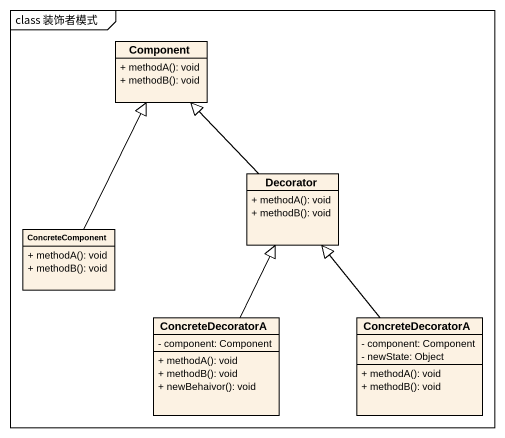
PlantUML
@startuml
mainframe class 装饰者模式
hide circle
hide empty members
skinparam classAttributeIconSize 0
class "Component" as Component_ {
  + methodA(): void
  + methodB(): void
}
class Decorator {
  + methodA(): void
  + methodB(): void
}
class ConcreteComponent {
  + methodA(): void
  + methodB(): void
}
class ConcreteDecoratorA {
  - component: Component
  + methodA(): void
  + methodB(): void
  + newBehaivor(): void
}
class "ConcreteDecoratorA" as ConcreteDecoratorA_2 {
  - component: Component
  - newState: Object
  + methodA(): void
  + methodB(): void
}
Decorator -up-|> Component_
ConcreteComponent -up-|> Component_
ConcreteDecoratorA -up-|> Decorator
ConcreteDecoratorA_2 -up-|> Decorator
@enduml
